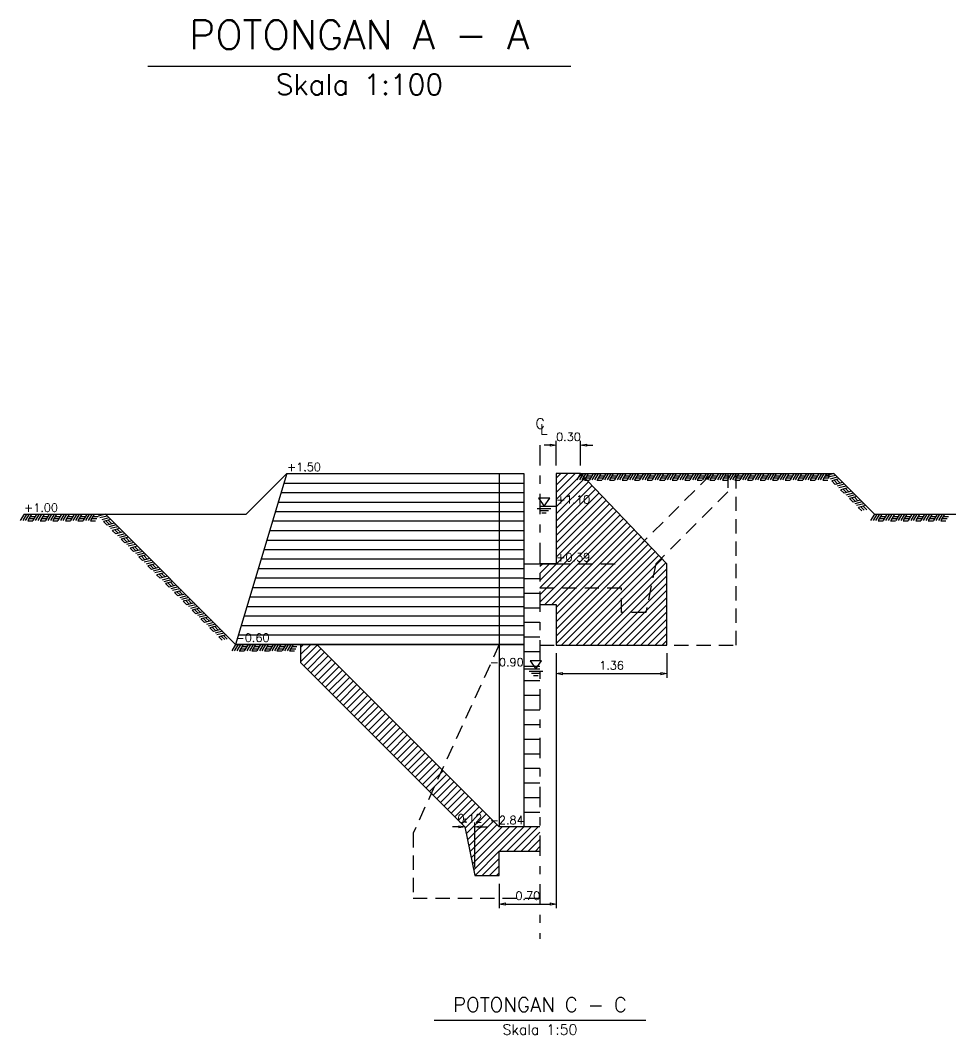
# Model space of a CAD drawing. Header units: inches. Extents: x -5 to 79.1, y -1 to 58.4.
# Drawn here: x 18.85 to 30.35, y 15.15 to 27.62 of the extents above; entities that cross this region are included whole.
import ezdxf
from ezdxf.enums import TextEntityAlignment as Align

# ---------------------------------------------------------------- set-up
doc = ezdxf.new("R2010")
doc.units = ezdxf.units.IN
doc.header["$MEASUREMENT"] = 0
doc.linetypes.add('DASHDOT', pattern=[1, 0.5, -0.25, 0, -0.25])
doc.linetypes.add('DASHED', pattern=[0.75, 0.5, -0.25])
doc.styles.add('L100', font='simplex.shx', dxfattribs={"height": 0.127})
doc.styles.add('L140', font='simplex.shx', dxfattribs={"height": 0.178})
doc.styles.add('L80', font='simplex.shx', dxfattribs={"height": 0.1015})
doc.styles.get("Standard").update_dxf_attribs({"font": 'simplex.shx'})
doc.dimstyles.get("Standard").update_dxf_attribs({"dimtxt": 0.18, "dimasz": 0.18, "dimexe": 0.18, "dimexo": 0.0625, "dimgap": 0.09, "dimtad": 0, "dimtih": 1, "dimtoh": 1, "dimdec": 4, "dimzin": 0, "dimdsep": 46, "dimtxsty": 'Standard', "dimcen": 0.09, "dimadec": 0, "dimazin": 0, "dimtfac": 1, "dimtdec": 4, "dimtofl": 0, "dimtmove": 0, "dimatfit": 3, "dimfxl": 1, "dimtolj": 1, "dimtzin": 0, "dimarcsym": 0})

# ---------------------------------------------------------------- blocks, each defined once
blk = doc.blocks.new('CL')
at = {"color": 3, "linetype": 'Continuous', "style": 'L100'}
for s, p in [('C', (-0.00111, -0.00097)), ('L', (0, -0.00243))]:
    blk.add_text(s, height=0.00254, dxfattribs=at).set_placement(p)
blk = doc.blocks.new('_ClosedBlank')
at = {"color": 0, "linetype": 'ByBlock', "lineweight": -2}
for p, q in [((-1, 0.17), (0, 0)), ((-1, 0.17), (-1, -0.17)), ((0, 0), (-1, -0.17))]:
    blk.add_line(p, q, dxfattribs=at)
blk = doc.blocks.new('*D74')
at = {"color": 1, "linetype": 'Continuous', "lineweight": -2}
for p, q in [((25.365, 22.398), (25.29, 22.398)), ((25.44, 22.148), (25.44, 22.44875)), ((25.74, 22.148), (25.74, 22.44875)), ((25.815, 22.398), (25.89, 22.398))]:
    blk.add_line(p, q, dxfattribs=at)
at = {"layer": 'Defpoints', "color": 0, "linetype": 'Continuous'}
for p in [(25.74, 22.398), (25.44, 22.048), (25.74, 22.048)]:
    blk.add_point(p, dxfattribs=at)
at = {"color": 1, "linetype": 'Continuous', "lineweight": -2, "xscale": 0.075, "yscale": 0.075, "zscale": 0.075}
blk.add_blockref('_ClosedBlank', (25.44, 22.398), dxfattribs=at)
at = {"color": 1, "linetype": 'Continuous', "lineweight": -2, "xscale": 0.075, "yscale": 0.075, "zscale": 0.075, "rotation": 180}
blk.add_blockref('_ClosedBlank', (25.74, 22.398), dxfattribs=at)
at = {"color": 2, "linetype": 'Continuous', "insert": (25.59, 22.4995), "char_height": 0.1015, "attachment_point": 5}
blk.add_mtext('\\A1;0.30', dxfattribs=at)
blk = doc.blocks.new('*D75')
at = {"color": 1, "linetype": 'Continuous', "lineweight": -2}
for p, q in [((24.316, 17.806), (24.316, 17.757)), ((24.44, 17.206), (24.44, 17.757)), ((24.241, 17.706), (24.166, 17.706)), ((24.515, 17.706), (24.59, 17.706))]:
    blk.add_line(p, q, dxfattribs=at)
at = {"layer": 'Defpoints', "color": 0, "linetype": 'Continuous'}
for p in [(24.316, 17.706), (24.316, 17.706), (24.44, 17.106)]:
    blk.add_point(p, dxfattribs=at)
at = {"color": 1, "linetype": 'Continuous', "lineweight": -2, "xscale": 0.075, "yscale": 0.075, "zscale": 0.075}
blk.add_blockref('_ClosedBlank', (24.316, 17.706), dxfattribs=at)
at = {"color": 1, "linetype": 'Continuous', "lineweight": -2, "xscale": 0.075, "yscale": 0.075, "zscale": 0.075, "rotation": 180}
blk.add_blockref('_ClosedBlank', (24.44, 17.706), dxfattribs=at)
at = {"color": 2, "linetype": 'Continuous', "insert": (24.378, 17.808), "char_height": 0.1015, "attachment_point": 5}
blk.add_mtext('\\A1;0.12', dxfattribs=at)
blk = doc.blocks.new('*D76')
at = {"color": 1, "linetype": 'Continuous', "lineweight": -2}
for p, q in [((25.44, 19.838), (25.44, 16.70525)), ((24.74, 17.006), (24.74, 16.70525)), ((24.815, 16.756), (25.365, 16.756))]:
    blk.add_line(p, q, dxfattribs=at)
at = {"layer": 'Defpoints', "color": 0, "linetype": 'Continuous'}
for p in [(25.44, 19.938), (24.74, 17.106), (25.44, 16.756)]:
    blk.add_point(p, dxfattribs=at)
at = {"color": 1, "linetype": 'Continuous', "lineweight": -2, "xscale": 0.075, "yscale": 0.075, "zscale": 0.075, "rotation": 180}
blk.add_blockref('_ClosedBlank', (24.74, 16.756), dxfattribs=at)
at = {"color": 1, "linetype": 'Continuous', "lineweight": -2, "xscale": 0.075, "yscale": 0.075, "zscale": 0.075}
blk.add_blockref('_ClosedBlank', (25.44, 16.756), dxfattribs=at)
at = {"color": 2, "linetype": 'Continuous', "insert": (25.09, 16.8575), "char_height": 0.1015, "attachment_point": 5}
blk.add_mtext('\\A1;0.70', dxfattribs=at)
blk = doc.blocks.new('*D77')
at = {"color": 1, "linetype": 'Continuous', "lineweight": -2}
for p, q in [((25.44, 19.838), (25.44, 19.53725)), ((26.8, 19.838), (26.8, 19.53725)), ((25.515, 19.588), (26.725, 19.588))]:
    blk.add_line(p, q, dxfattribs=at)
at = {"layer": 'Defpoints', "color": 0, "linetype": 'Continuous'}
for p in [(25.44, 19.938), (26.8, 19.938), (26.8, 19.588)]:
    blk.add_point(p, dxfattribs=at)
at = {"color": 1, "linetype": 'Continuous', "lineweight": -2, "xscale": 0.075, "yscale": 0.075, "zscale": 0.075, "rotation": 180}
blk.add_blockref('_ClosedBlank', (25.44, 19.588), dxfattribs=at)
at = {"color": 1, "linetype": 'Continuous', "lineweight": -2, "xscale": 0.075, "yscale": 0.075, "zscale": 0.075}
blk.add_blockref('_ClosedBlank', (26.8, 19.588), dxfattribs=at)
at = {"color": 2, "linetype": 'Continuous', "insert": (26.12, 19.6895), "char_height": 0.1015, "attachment_point": 5}
blk.add_mtext('\\A1;1.36', dxfattribs=at)
blk = doc.blocks.new('HWL')
at = {"color": 2, "linetype": 'Continuous'}
for p, q in [((-0.0014, 0.00196), (0, 0)), ((0.0014, 0.00196), (-0.0014, 0.00196)), ((0, 0), (0.0014, 0.00196)), ((-0.00168, -0.00056), (0.00168, -0.00056)), ((-0.00112, -0.00112), (0.00112, -0.00112)), ((-0.00056, -0.00168), (0.00056, -0.00168))]:
    blk.add_line(p, q, dxfattribs=at)

msp = doc.modelspace()

# ---------------------------------------------------------------- hatches: boundary and pattern name
at = {"linetype": 'Continuous'}
h = msp.add_hatch(dxfattribs=at)
h.set_pattern_fill('LINE', color=1, scale=0.5, angle=45, style=0)
h.paths.add_polyline_path([(25.24, 20.938), (25.44, 20.938), (25.44, 22.048), (25.74, 22.048), (26.8, 20.938), (26.8, 19.938), (25.44, 19.938), (25.44, 20.438), (25.24, 20.438)])
h = msp.add_hatch(dxfattribs=at)
h.set_pattern_fill('LINE', color=1, scale=0.5, angle=45, style=0)
h.paths.add_polyline_path([(25.24, 17.706), (24.74, 17.706), (22.498, 19.948), (22.298, 19.948), (22.298, 19.724), (24.316, 17.706), (24.44, 17.106), (24.74, 17.106), (24.74, 17.406), (25.24, 17.406)])

# ---------------------------------------------------------------- linework, layer by layer
at = {"color": 3, "linetype": 'Continuous', "ltscale": 0.7}
msp.add_line((20.42, 27.058), (25.62, 27.058), dxfattribs=at)
at = {"color": 6, "linetype": 'DASHDOT', "ltscale": 0.5}
msp.add_line((25.24, 22.398), (25.24, 16.326), dxfattribs=at)
at = {"color": 3, "linetype": 'Continuous', "ltscale": 1.5}
for p, q in [((22.13, 22.048), (25.04, 22.048)), ((25.04, 20.938), (25.24, 20.938)), ((25.04, 19.948), (21.498, 19.948)), ((25.24, 17.706), (25.04, 17.706))]:
    msp.add_line(p, q, dxfattribs=at)
at = {"color": 1, "linetype": 'Continuous', "ltscale": 1.5}
for p, q in [((22.13, 22.048), (25.04, 22.048)), ((25.74, 22.048), (25.694, 21.969)), ((25.771, 22.048), (25.725, 21.969)), ((25.802, 22.048), (25.756, 21.969)), ((25.786, 21.968), (25.848, 21.968)), ((25.832, 22.048), (25.787, 21.969)), ((25.802, 21.995), (25.863, 21.995)), ((25.817, 22.021), (25.879, 22.021)), ((25.894, 22.048), (25.848, 21.969)), ((25.925, 22.048), (25.879, 21.969)), ((25.956, 22.048), (25.91, 21.969)), ((25.94, 21.968), (26.002, 21.968)), ((25.987, 22.048), (25.941, 21.969)), ((25.956, 21.995), (26.017, 21.995)), ((25.971, 22.021), (26.033, 22.021)), ((26.048, 22.048), (26.003, 21.969)), ((26.079, 22.048), (26.033, 21.969)), ((26.11, 22.048), (26.064, 21.969)), ((26.141, 22.048), (26.095, 21.969)), ((26.095, 21.968), (26.156, 21.968)), ((26.11, 21.995), (26.172, 21.995)), ((26.125, 22.021), (26.187, 22.021)), ((26.203, 22.048), (26.157, 21.969)), ((26.233, 22.048), (26.188, 21.969)), ((26.264, 22.048), (26.218, 21.969)), ((26.295, 22.048), (26.249, 21.969)), ((26.249, 21.968), (26.31, 21.968)), ((26.264, 21.995), (26.326, 21.995)), ((26.28, 22.021), (26.341, 22.021)), ((26.357, 22.048), (26.311, 21.969)), ((26.387, 22.048), (26.342, 21.969)), ((26.418, 22.048), (26.372, 21.969)), ((26.449, 22.048), (26.403, 21.969)), ((26.403, 21.968), (26.465, 21.968)), ((26.418, 21.995), (26.48, 21.995)), ((26.434, 22.021), (26.495, 22.021)), ((26.511, 22.048), (26.465, 21.969)), ((26.542, 22.048), (26.496, 21.969)), ((26.573, 22.048), (26.527, 21.969)), ((26.557, 21.968), (26.619, 21.968)), ((26.603, 22.048), (26.558, 21.969)), ((26.573, 21.995), (26.634, 21.995)), ((26.588, 22.021), (26.65, 22.021)), ((26.665, 22.048), (26.619, 21.969)), ((26.696, 22.048), (26.65, 21.969)), ((26.727, 22.048), (26.681, 21.969)), ((26.711, 21.968), (26.773, 21.968)), ((26.758, 22.048), (26.712, 21.969)), ((26.727, 21.995), (26.788, 21.995)), ((26.742, 22.021), (26.804, 22.021)), ((26.819, 22.048), (26.773, 21.969)), ((26.85, 22.048), (26.804, 21.969)), ((26.881, 22.048), (26.835, 21.969)), ((26.865, 21.968), (26.927, 21.968)), ((26.912, 22.048), (26.866, 21.969)), ((26.881, 21.995), (26.943, 21.995)), ((26.896, 22.021), (26.958, 22.021)), ((26.973, 22.048), (26.928, 21.969)), ((27.004, 22.048), (26.958, 21.969)), ((27.035, 22.048), (26.989, 21.969)), ((27.066, 22.048), (27.02, 21.969)), ((27.02, 21.968), (27.081, 21.968)), ((27.035, 21.995), (27.097, 21.995)), ((27.05, 22.021), (27.112, 22.021)), ((27.128, 22.048), (27.082, 21.969)), ((27.158, 22.048), (27.113, 21.969)), ((27.189, 22.048), (27.143, 21.969)), ((27.22, 22.048), (27.174, 21.969)), ((27.174, 21.968), (27.235, 21.968)), ((27.189, 21.995), (27.251, 21.995)), ((27.205, 22.021), (27.266, 22.021)), ((27.282, 22.048), (27.236, 21.969)), ((27.313, 22.048), (27.267, 21.969)), ((27.343, 22.048), (27.298, 21.969)), ((27.374, 22.048), (27.328, 21.969)), ((27.328, 21.968), (27.39, 21.968)), ((27.343, 21.995), (27.405, 21.995)), ((27.359, 22.021), (27.42, 22.021)), ((27.436, 22.048), (27.39, 21.969)), ((27.467, 22.048), (27.421, 21.969)), ((27.498, 22.048), (27.452, 21.969)), ((27.482, 21.968), (27.544, 21.968)), ((27.528, 22.048), (27.483, 21.969)), ((27.498, 21.995), (27.559, 21.995)), ((27.513, 22.021), (27.575, 22.021)), ((27.59, 22.048), (27.544, 21.969)), ((27.621, 22.048), (27.575, 21.969)), ((27.652, 22.048), (27.606, 21.969)), ((27.636, 21.968), (27.698, 21.968)), ((27.683, 22.048), (27.637, 21.969)), ((27.652, 21.995), (27.713, 21.995)), ((27.667, 22.021), (27.729, 22.021)), ((27.744, 22.048), (27.698, 21.969)), ((27.775, 22.048), (27.729, 21.969)), ((27.806, 22.048), (27.76, 21.969)), ((27.79, 21.968), (27.852, 21.968)), ((27.837, 22.048), (27.791, 21.969)), ((27.806, 21.995), (27.868, 21.995)), ((27.821, 22.021), (27.883, 22.021)), ((27.898, 22.048), (27.853, 21.969)), ((27.929, 22.048), (27.883, 21.969)), ((27.96, 22.048), (27.914, 21.969)), ((27.991, 22.048), (27.945, 21.969)), ((27.945, 21.968), (28.006, 21.968)), ((27.96, 21.995), (28.022, 21.995)), ((27.975, 22.021), (28.037, 22.021)), ((28.053, 22.048), (28.007, 21.969)), ((28.083, 22.048), (28.038, 21.969)), ((28.114, 22.048), (28.068, 21.969)), ((28.145, 22.048), (28.099, 21.969)), ((28.099, 21.968), (28.16, 21.968)), ((28.114, 21.995), (28.176, 21.995)), ((28.13, 22.021), (28.191, 22.021)), ((28.207, 22.048), (28.161, 21.969)), ((28.238, 22.048), (28.192, 21.969)), ((28.268, 22.048), (28.223, 21.969)), ((28.299, 22.048), (28.253, 21.969)), ((28.253, 21.968), (28.315, 21.968)), ((28.268, 21.995), (28.33, 21.995)), ((28.284, 22.021), (28.345, 22.021)), ((28.361, 22.048), (28.315, 21.969)), ((28.392, 22.048), (28.346, 21.969)), ((28.423, 22.048), (28.377, 21.969)), ((28.407, 21.968), (28.469, 21.968)), ((28.453, 22.048), (28.408, 21.969)), ((28.423, 21.995), (28.484, 21.995)), ((28.438, 22.021), (28.5, 22.021)), ((28.515, 22.048), (28.469, 21.969)), ((28.546, 22.048), (28.5, 21.969)), ((28.577, 22.048), (28.531, 21.969)), ((28.561, 21.968), (28.623, 21.968)), ((28.608, 22.048), (28.562, 21.969)), ((28.577, 21.995), (28.638, 21.995)), ((28.592, 22.021), (28.654, 22.021)), ((28.669, 22.048), (28.623, 21.969)), ((28.7, 22.048), (28.654, 21.969)), ((28.731, 22.048), (28.685, 21.969)), ((28.715, 21.968), (28.777, 21.968)), ((28.762, 22.048), (28.716, 21.969)), ((28.731, 21.995), (28.793, 21.995)), ((28.746, 22.021), (28.808, 22.021)), ((28.85, 22.048), (28.761, 22.024)), ((28.872, 22.026), (28.783, 22.002)), ((28.894, 22.004), (28.805, 21.981)), ((28.826, 21.959), (28.87, 21.915)), ((28.915, 21.983), (28.827, 21.959)), ((28.856, 21.967), (28.899, 21.923)), ((28.886, 21.975), (28.929, 21.931)), ((22.095, 21.931), (25.04, 21.931)), ((28.959, 21.939), (28.87, 21.915)), ((28.981, 21.917), (28.892, 21.893)), ((29.003, 21.895), (28.914, 21.872)), ((28.935, 21.85), (28.979, 21.806)), ((29.024, 21.874), (28.936, 21.85)), ((28.965, 21.858), (29.008, 21.814)), ((29.068, 21.83), (28.979, 21.806)), ((28.995, 21.866), (29.038, 21.822)), ((22.06, 21.815), (25.04, 21.815)), ((29.09, 21.808), (29.001, 21.784)), ((29.112, 21.786), (29.023, 21.763)), ((29.044, 21.741), (29.088, 21.697)), ((29.133, 21.765), (29.045, 21.741)), ((29.074, 21.749), (29.117, 21.705)), ((29.177, 21.721), (29.088, 21.697)), ((29.104, 21.757), (29.147, 21.713)), ((21.99, 21.581), (25.04, 21.581)), ((22.025, 21.698), (25.04, 21.698)), ((29.199, 21.699), (29.11, 21.675)), ((29.221, 21.677), (29.132, 21.654)), ((29.153, 21.632), (29.197, 21.588)), ((29.242, 21.656), (29.154, 21.632)), ((29.183, 21.64), (29.226, 21.596)), ((29.213, 21.648), (29.256, 21.604)), ((18.898, 21.548), (18.852, 21.469)), ((18.929, 21.548), (18.883, 21.469)), ((18.96, 21.548), (18.914, 21.469)), ((18.944, 21.468), (19.006, 21.468)), ((18.99, 21.548), (18.945, 21.469)), ((18.96, 21.495), (19.021, 21.495)), ((18.975, 21.521), (19.037, 21.521)), ((19.052, 21.548), (19.006, 21.469)), ((19.083, 21.548), (19.037, 21.469)), ((19.114, 21.548), (19.068, 21.469)), ((19.098, 21.468), (19.16, 21.468)), ((19.145, 21.548), (19.099, 21.469)), ((19.114, 21.495), (19.175, 21.495)), ((19.129, 21.521), (19.191, 21.521)), ((19.206, 21.548), (19.16, 21.469)), ((19.237, 21.548), (19.191, 21.469)), ((19.268, 21.548), (19.222, 21.469)), ((19.299, 21.548), (19.253, 21.469)), ((19.253, 21.468), (19.314, 21.468)), ((19.268, 21.495), (19.33, 21.495)), ((19.283, 21.521), (19.345, 21.521)), ((19.36, 21.548), (19.315, 21.469)), ((19.391, 21.548), (19.346, 21.469)), ((19.422, 21.548), (19.376, 21.469)), ((19.453, 21.548), (19.407, 21.469)), ((19.407, 21.468), (19.468, 21.468)), ((19.422, 21.495), (19.484, 21.495)), ((19.438, 21.521), (19.499, 21.521)), ((19.515, 21.548), (19.469, 21.469)), ((19.546, 21.548), (19.5, 21.469)), ((19.576, 21.548), (19.53, 21.469)), ((19.607, 21.548), (19.561, 21.469)), ((19.561, 21.468), (19.623, 21.468)), ((19.576, 21.495), (19.638, 21.495)), ((19.592, 21.521), (19.653, 21.521)), ((19.669, 21.548), (19.623, 21.469)), ((19.7, 21.548), (19.654, 21.469)), ((19.73, 21.548), (19.685, 21.469)), ((19.761, 21.548), (19.715, 21.469)), ((19.715, 21.468), (19.777, 21.468)), ((19.73, 21.495), (19.792, 21.495)), ((19.746, 21.521), (19.808, 21.521)), ((19.898, 21.548), (19.809, 21.524)), ((19.92, 21.526), (19.831, 21.502)), ((19.942, 21.504), (19.853, 21.481)), ((19.874, 21.459), (19.918, 21.415)), ((19.963, 21.483), (19.875, 21.459)), ((19.904, 21.467), (19.947, 21.423)), ((19.934, 21.475), (19.977, 21.431)), ((21.954, 21.465), (25.04, 21.465)), ((29.35, 21.548), (29.304, 21.469)), ((29.381, 21.548), (29.335, 21.469)), ((29.412, 21.548), (29.366, 21.469)), ((29.396, 21.468), (29.458, 21.468)), ((29.442, 21.548), (29.397, 21.469)), ((29.412, 21.495), (29.473, 21.495)), ((29.427, 21.521), (29.489, 21.521)), ((29.504, 21.548), (29.458, 21.469)), ((29.535, 21.548), (29.489, 21.469)), ((29.566, 21.548), (29.52, 21.469)), ((29.55, 21.468), (29.612, 21.468)), ((29.597, 21.548), (29.551, 21.469)), ((29.566, 21.495), (29.628, 21.495)), ((29.581, 21.521), (29.643, 21.521)), ((29.658, 21.548), (29.613, 21.469)), ((29.689, 21.548), (29.643, 21.469)), ((29.72, 21.548), (29.674, 21.469)), ((29.751, 21.548), (29.705, 21.469)), ((29.705, 21.468), (29.766, 21.468)), ((29.72, 21.495), (29.782, 21.495)), ((29.735, 21.521), (29.797, 21.521)), ((29.812, 21.548), (29.767, 21.469)), ((29.843, 21.548), (29.797, 21.469)), ((29.874, 21.548), (29.828, 21.469)), ((29.905, 21.548), (29.859, 21.469)), ((29.859, 21.468), (29.92, 21.468)), ((29.874, 21.495), (29.936, 21.495)), ((29.89, 21.521), (29.951, 21.521)), ((29.967, 21.548), (29.921, 21.469)), ((29.997, 21.548), (29.952, 21.469)), ((30.028, 21.548), (29.983, 21.469)), ((30.059, 21.548), (30.013, 21.469)), ((30.013, 21.468), (30.075, 21.468)), ((30.028, 21.495), (30.09, 21.495)), ((30.044, 21.521), (30.105, 21.521)), ((30.121, 21.548), (30.075, 21.469)), ((30.152, 21.548), (30.106, 21.469)), ((30.183, 21.548), (30.137, 21.469)), ((30.167, 21.468), (30.229, 21.468)), ((30.213, 21.548), (30.168, 21.469)), ((30.183, 21.495), (30.244, 21.495)), ((30.198, 21.521), (30.26, 21.521)), ((20.007, 21.439), (19.918, 21.415)), ((20.029, 21.417), (19.94, 21.393)), ((20.051, 21.395), (19.962, 21.372)), ((19.983, 21.35), (20.027, 21.306)), ((20.072, 21.374), (19.984, 21.35)), ((20.013, 21.358), (20.056, 21.314)), ((20.116, 21.33), (20.027, 21.306)), ((20.043, 21.366), (20.086, 21.322)), ((21.919, 21.348), (25.04, 21.348)), ((20.138, 21.308), (20.049, 21.284)), ((20.16, 21.286), (20.071, 21.263)), ((20.092, 21.241), (20.136, 21.197)), ((20.181, 21.265), (20.093, 21.241)), ((20.122, 21.249), (20.165, 21.205)), ((20.225, 21.221), (20.136, 21.197)), ((20.152, 21.257), (20.195, 21.213)), ((21.884, 21.231), (25.04, 21.231)), ((20.247, 21.199), (20.158, 21.175)), ((20.269, 21.177), (20.18, 21.154)), ((20.201, 21.132), (20.245, 21.088)), ((20.29, 21.156), (20.202, 21.132)), ((20.231, 21.14), (20.274, 21.096)), ((20.334, 21.112), (20.246, 21.088)), ((20.261, 21.148), (20.304, 21.104)), ((20.356, 21.09), (20.267, 21.066)), ((21.849, 21.115), (25.04, 21.115)), ((20.378, 21.068), (20.289, 21.045)), ((20.31, 21.023), (20.354, 20.979)), ((20.399, 21.047), (20.311, 21.023)), ((20.34, 21.031), (20.383, 20.987)), ((20.443, 21.003), (20.355, 20.979)), ((20.37, 21.039), (20.413, 20.995)), ((20.465, 20.981), (20.376, 20.957)), ((20.487, 20.959), (20.398, 20.936)), ((21.814, 20.998), (25.04, 20.998)), ((20.419, 20.914), (20.463, 20.87)), ((20.508, 20.938), (20.42, 20.914)), ((20.449, 20.922), (20.493, 20.878)), ((20.552, 20.894), (20.464, 20.87)), ((20.479, 20.93), (20.522, 20.886)), ((20.574, 20.872), (20.485, 20.848)), ((20.596, 20.85), (20.507, 20.827)), ((20.617, 20.829), (20.529, 20.805)), ((21.779, 20.881), (25.04, 20.881)), ((25.04, 20.938), (25.24, 20.938)), ((20.528, 20.805), (20.572, 20.761)), ((20.558, 20.813), (20.602, 20.769)), ((20.661, 20.785), (20.573, 20.761)), ((20.588, 20.821), (20.631, 20.777)), ((20.683, 20.763), (20.594, 20.739)), ((20.705, 20.741), (20.616, 20.718)), ((20.726, 20.72), (20.638, 20.696)), ((20.667, 20.704), (20.711, 20.66)), ((20.697, 20.712), (20.74, 20.668)), ((21.744, 20.765), (25.04, 20.765)), ((25.04, 20.758), (25.24, 20.758)), ((20.637, 20.696), (20.681, 20.652)), ((20.77, 20.676), (20.682, 20.652)), ((20.792, 20.654), (20.703, 20.63)), ((20.814, 20.632), (20.725, 20.609)), ((20.746, 20.587), (20.79, 20.543)), ((20.836, 20.61), (20.747, 20.587)), ((20.776, 20.595), (20.82, 20.551)), ((20.806, 20.603), (20.849, 20.559)), ((21.709, 20.648), (25.04, 20.648)), ((25.04, 20.579), (25.24, 20.579)), ((20.879, 20.567), (20.791, 20.543)), ((20.901, 20.545), (20.812, 20.521)), ((20.923, 20.523), (20.834, 20.5)), ((20.855, 20.478), (20.899, 20.434)), ((20.945, 20.501), (20.856, 20.478)), ((20.885, 20.486), (20.929, 20.442)), ((20.988, 20.458), (20.9, 20.434)), ((20.915, 20.494), (20.958, 20.45)), ((21.674, 20.531), (25.04, 20.531)), ((21.01, 20.436), (20.921, 20.412)), ((21.032, 20.414), (20.943, 20.391)), ((20.964, 20.369), (21.008, 20.325)), ((21.054, 20.392), (20.965, 20.369)), ((20.994, 20.377), (21.038, 20.333)), ((21.097, 20.349), (21.009, 20.325)), ((21.024, 20.384), (21.067, 20.341)), ((21.638, 20.415), (25.04, 20.415)), ((25.04, 20.399), (25.24, 20.399)), ((21.119, 20.327), (21.03, 20.303)), ((21.141, 20.305), (21.052, 20.282)), ((21.073, 20.26), (21.117, 20.216)), ((21.163, 20.283), (21.074, 20.26)), ((21.103, 20.267), (21.147, 20.224)), ((21.206, 20.24), (21.118, 20.216)), ((21.133, 20.275), (21.176, 20.232)), ((21.228, 20.218), (21.139, 20.194)), ((21.603, 20.298), (25.04, 20.298)), ((25.04, 20.22), (25.24, 20.22)), ((21.25, 20.196), (21.161, 20.173)), ((21.182, 20.151), (21.226, 20.107)), ((21.272, 20.174), (21.183, 20.151)), ((21.212, 20.158), (21.256, 20.115)), ((21.315, 20.131), (21.227, 20.107)), ((21.242, 20.166), (21.285, 20.123)), ((21.337, 20.109), (21.248, 20.085)), ((21.359, 20.087), (21.27, 20.064)), ((21.568, 20.181), (25.04, 20.181)), ((21.291, 20.041), (21.335, 19.998)), ((21.381, 20.065), (21.292, 20.042)), ((21.321, 20.049), (21.365, 20.006)), ((21.351, 20.057), (21.394, 20.014)), ((21.533, 20.065), (25.04, 20.065)), ((25.04, 20.04), (25.24, 20.04)), ((21.498, 19.948), (21.452, 19.869)), ((21.529, 19.948), (21.483, 19.869)), ((21.56, 19.948), (21.514, 19.869)), ((21.544, 19.868), (21.606, 19.868)), ((21.59, 19.948), (21.545, 19.869)), ((21.56, 19.895), (21.621, 19.895)), ((21.575, 19.921), (21.637, 19.921)), ((21.652, 19.948), (21.606, 19.869)), ((21.683, 19.948), (21.637, 19.869)), ((21.714, 19.948), (21.668, 19.869)), ((21.698, 19.868), (21.76, 19.868)), ((21.745, 19.948), (21.699, 19.869)), ((21.714, 19.895), (21.776, 19.895)), ((21.729, 19.921), (21.791, 19.921)), ((21.806, 19.948), (21.761, 19.869)), ((21.837, 19.948), (21.791, 19.869)), ((21.868, 19.948), (21.822, 19.869)), ((21.899, 19.948), (21.853, 19.869)), ((21.853, 19.868), (21.914, 19.868)), ((21.868, 19.895), (21.93, 19.895)), ((21.883, 19.921), (21.945, 19.921)), ((21.96, 19.948), (21.915, 19.869)), ((21.991, 19.948), (21.945, 19.869)), ((22.022, 19.948), (21.976, 19.869)), ((22.053, 19.948), (22.007, 19.869)), ((22.007, 19.868), (22.068, 19.868)), ((22.022, 19.895), (22.084, 19.895)), ((22.038, 19.921), (22.099, 19.921)), ((22.115, 19.948), (22.069, 19.869)), ((22.145, 19.948), (22.1, 19.869)), ((22.176, 19.948), (22.131, 19.869)), ((22.207, 19.948), (22.161, 19.869)), ((22.161, 19.868), (22.223, 19.868)), ((22.176, 19.895), (22.238, 19.895)), ((22.192, 19.921), (22.253, 19.921)), ((25.04, 19.861), (25.24, 19.861)), ((25.04, 19.681), (25.24, 19.681)), ((25.04, 19.502), (25.24, 19.502)), ((25.04, 19.322), (25.24, 19.322)), ((25.04, 19.142), (25.24, 19.142)), ((25.04, 18.963), (25.24, 18.963)), ((25.04, 18.783), (25.24, 18.783)), ((25.04, 18.604), (25.24, 18.604)), ((25.04, 18.424), (25.24, 18.424)), ((25.04, 18.245), (25.24, 18.245)), ((25.04, 18.065), (25.24, 18.065)), ((25.04, 17.886), (25.24, 17.886))]:
    msp.add_line(p, q, dxfattribs=at)
at = {"color": 3, "linetype": 'Continuous'}
msp.add_line((23.94, 15.326), (26.54, 15.326), dxfattribs=at)
at = {"color": 5, "linetype": 'Continuous', "ltscale": 1.5}
for points in [[(18.898, 21.548), (21.63, 21.548), (22.13, 22.048), (25.04, 22.048), (25.04, 17.706)], [(24.74, 22.048), (24.74, 17.706)], [(25.24, 20.438), (25.44, 20.438), (25.44, 19.938), (26.8, 19.938), (26.8, 20.938), (25.74, 22.048), (25.44, 22.048), (25.44, 20.938), (25.24, 20.938)], [(25.74, 22.048), (28.85, 22.048), (29.35, 21.548), (30.35, 21.548)], [(19.898, 21.548), (21.498, 19.948), (25.04, 19.948)], [(25.04, 20.938), (25.44, 20.938)], [(25.24, 17.706), (24.74, 17.706), (22.498, 19.948), (22.298, 19.948), (22.298, 19.724), (24.316, 17.706), (24.44, 17.106), (24.74, 17.106), (24.74, 17.406), (25.24, 17.406)]]:
    msp.add_lwpolyline(points, dxfattribs=at)
at = {"color": 3, "linetype": 'Continuous', "ltscale": 1.5}
msp.add_lwpolyline([(22.13, 22.048), (21.498, 19.948)], dxfattribs=at)
at = {"color": 2, "linetype": 'DASHED', "ltscale": 0.35}
for points in [[(25.24, 19.938), (27.65, 19.938), (27.65, 22.048)], [(25.44, 20.938), (26.24, 20.938), (27.35, 22.048), (27.55, 22.048), (27.55, 21.824), (26.664, 20.938), (26.54, 20.338), (26.24, 20.338), (26.24, 20.638), (25.24, 20.638)], [(24.74, 19.948), (23.68, 17.626), (23.68, 16.826), (25.24, 16.826)]]:
    msp.add_lwpolyline(points, dxfattribs=at)
at = {"color": 2, "linetype": 'Continuous', "ltscale": 1.5}
for points in [[(25.24, 21.648), (25.44, 21.648)], [(25.04, 19.648), (25.24, 19.648)]]:
    msp.add_lwpolyline(points, dxfattribs=at)

# ---------------------------------------------------------------- block references
at = {"color": 6, "linetype": 'Continuous', "xscale": 50, "yscale": 50, "zscale": 50}
msp.add_blockref('CL', (25.24, 22.648), dxfattribs=at)
at = {"color": 2, "linetype": 'Continuous', "xscale": 50, "yscale": 50, "zscale": 50}
for p in [(25.29, 21.648), (25.19, 19.648)]:
    msp.add_blockref('HWL', p, dxfattribs=at)

# ---------------------------------------------------------------- texts
at = {"color": 5, "linetype": 'Continuous', "ltscale": 0.7, "style": 'L140'}
msp.add_text('POTONGAN A - A', height=0.356, dxfattribs=at).set_placement((23.02, 27.158), align=Align.BOTTOM_CENTER)
at = {"color": 3, "linetype": 'Continuous', "ltscale": 0.7, "style": 'L100'}
msp.add_text('Skala 1:100', height=0.254, dxfattribs=at).set_placement((23.02, 26.958), align=Align.TOP_CENTER)
at = {"color": 2, "linetype": 'Continuous', "style": 'L80'}
for s, p in [('+1.50', (22.13, 22.048)), ('+1.10', (25.44, 21.648)), ('+1.00', (18.898, 21.548)), ('+0.39', (25.44, 20.938)), ('-0.60', (21.498, 19.948))]:
    msp.add_text(s, height=0.1015, dxfattribs=at).set_placement(p, align=Align.BOTTOM_LEFT)
for s, p in [('-0.90', (25.04, 19.648)), ('-2.84', (25.04, 17.706))]:
    msp.add_text(s, height=0.1015, dxfattribs=at).set_placement(p, align=Align.BOTTOM_RIGHT)
at = {"color": 5, "linetype": 'Continuous', "style": 'L140'}
msp.add_text('POTONGAN C - C', height=0.178, dxfattribs=at).set_placement((25.24, 15.376), align=Align.BOTTOM_CENTER)
at = {"color": 3, "linetype": 'Continuous', "style": 'L100'}
msp.add_text('Skala 1:50', height=0.127, dxfattribs=at).set_placement((25.24, 15.276), align=Align.TOP_CENTER)

# ---------------------------------------------------------------- dimensions: what is measured, and where the dimension line sits
at = {"color": 2, "linetype": 'Continuous'}
for base, p1, p2, picture, middle in [((25.74, 22.398), (25.44, 22.048), (25.74, 22.048), '*D74', (25.59, 22.5)), ((25.44, 16.756), (24.74, 17.106), (25.44, 19.938), '*D76', (25.09, 16.858)), ((26.8, 19.588), (25.44, 19.938), (26.8, 19.938), '*D77', (26.12, 19.689)), ((24.316, 17.706), (24.44, 17.106), (24.316, 17.706), '*D75', (24.378, 17.808))]:
    dim = msp.add_linear_dim(base=base, p1=p1, p2=p2, dimstyle='Standard', override={"dimtxt": 0.1015, "dimasz": 0.075, "dimexe": 0.05075, "dimexo": 0.1, "dimgap": 0.05075, "dimtad": 1, "dimtih": 0, "dimdec": 2, "dimzin": 1, "dimblk": 'ClosedBlank', "dimblk1": 'ClosedBlank', "dimblk2": 'ClosedBlank', "dimcen": 0, "dimclrd": 1, "dimclre": 1, "dimclrt": 2, "dimtix": 1, "dimtmove": 2}, dxfattribs=at)
    dim.commit()
    dim.dimension.update_dxf_attribs({"geometry": picture, "text_midpoint": middle})

doc.saveas('drawing.dxf')
